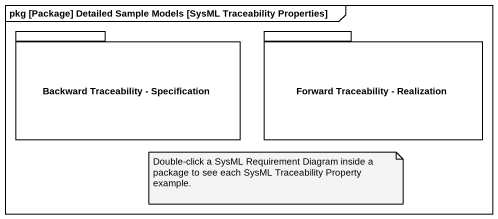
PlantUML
@startuml
mainframe pkg [Package] Detailed Sample Models [SysML Traceability Properties]
package "Backward Traceability - Specification" as Backward_Traceability {
}
package "Forward Traceability - Realization" as Forward_Traceability {
}
note as N1
  Double-click a SysML Requirement Diagram inside a package to see each SysML Traceability Property example.
end note
@enduml
